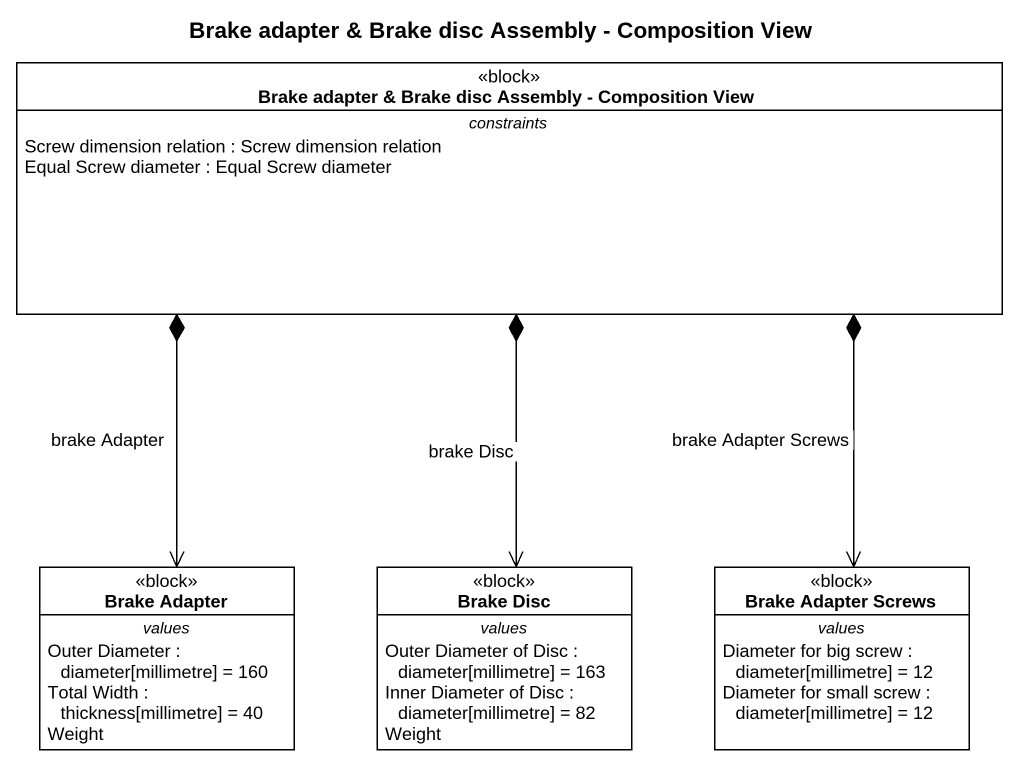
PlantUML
@startuml
title Brake adapter & Brake disc Assembly - Composition View
hide circle
hide empty members
class "Brake adapter & Brake disc Assembly - Composition View" as Brake_adapter_Brake_disc <<block>> {
  -- constraints --
  Screw dimension relation : Screw dimension relation
  Equal Screw diameter : Equal Screw diameter
}
class "Brake Adapter" as Brake_Adapter <<block>> {
  -- values --
  Outer Diameter : diameter[millimetre] = 160
  Total Width : thickness[millimetre] = 40
  Weight
}
class "Brake Disc" as Brake_Disc <<block>> {
  -- values --
  Outer Diameter of Disc : diameter[millimetre] = 163
  Inner Diameter of Disc : diameter[millimetre] = 82
  Weight
}
class "Brake Adapter Screws" as Brake_Adapter_Screws <<block>> {
  -- values --
  Diameter for big screw : diameter[millimetre] = 12
  Diameter for small screw : diameter[millimetre] = 12
}
Brake_adapter_Brake_disc *--> "brake Adapter" Brake_Adapter
Brake_adapter_Brake_disc *--> "brake Disc" Brake_Disc
Brake_adapter_Brake_disc *--> "brake Adapter Screws" Brake_Adapter_Screws
@enduml
